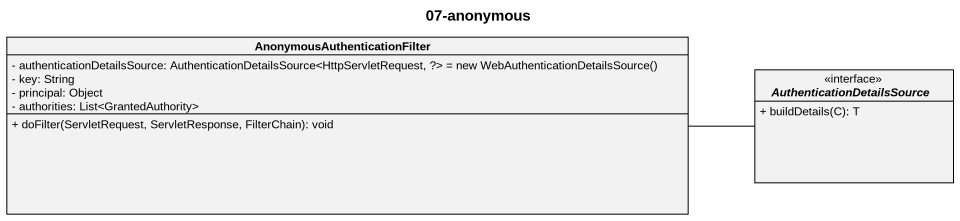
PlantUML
@startuml
title 07-anonymous
hide circle
hide empty members
skinparam classAttributeIconSize 0
class "AnonymousAuthenticationFilter" as AnonymousAuthenticationFilte {
  {field} - authenticationDetailsSource: AuthenticationDetailsSource<HttpServletRequest, ?> = new WebAuthenticationDetailsSource()
  - key: String
  - principal: Object
  - authorities: List<GrantedAuthority>
  + doFilter(ServletRequest, ServletResponse, FilterChain): void
}
interface AuthenticationDetailsSource <<interface>> {
  + buildDetails(C): T
}
AnonymousAuthenticationFilte -right- AuthenticationDetailsSource
@enduml
